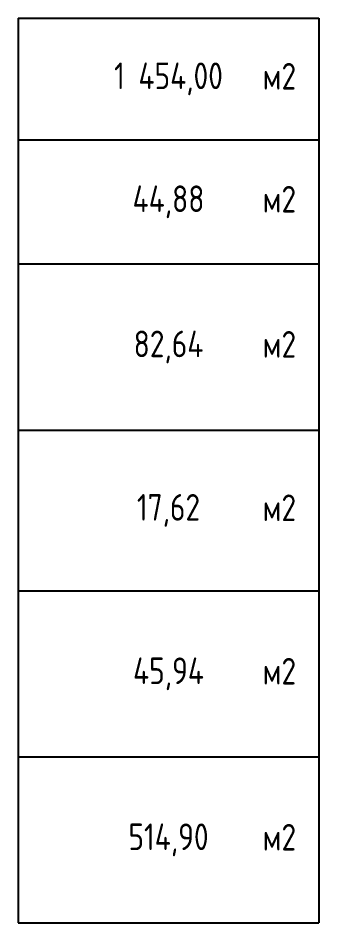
# Paper-space layout '№1в' of a CAD drawing. Header units: millimetres. Extents: x -384 to 3377, y -880 to 482.
# Drawn here: x 142.5 to 172, y -207.6 to -118.9 of the extents above; entities that cross this region are included whole.
import ezdxf

# ---------------------------------------------------------------- set-up
doc = ezdxf.new("R2010")
doc.units = ezdxf.units.MM
doc.styles.get("Standard").update_dxf_attribs({"font": 'ГОСТ тип А.ttf'})

psp = doc.layouts.new('№1в')

# ---------------------------------------------------------------- linework, layer by layer
for p, q in [((142.465, -118.853), (172.008, -118.853)), ((142.465, -118.853), (142.465, -207.607)), ((172.008, -118.853), (172.008, -207.607)), ((142.465, -130.787), (172.008, -130.787)), ((142.465, -142.972), (172.008, -142.972)), ((142.465, -159.258), (172.008, -159.258)), ((142.465, -175.036), (172.008, -175.036)), ((142.465, -191.321), (172.008, -191.321)), ((142.465, -207.607), (172.008, -207.607))]:
    psp.add_line(p, q)

# ---------------------------------------------------------------- texts
at = {"char_height": 2.61122, "attachment_point": 5}
for s, insert, width in [('{\\fГОСТ тип А|b1|i0|c0;1 454,00', (157.237, -124.82), 29.43169), ('{\\fГОСТ тип А|b1|i0|c0;м2', (168.123, -124.56), 27.79968), ('{\\fГОСТ тип А|b1|i0|c0;44,88', (157.237, -136.879), 29.43169), ('{\\fГОСТ тип А|b1|i0|c0;м2', (168.123, -136.619), 27.79968), ('{\\fГОСТ тип А|b1|i0|c0;82,64', (157.237, -151.115), 29.43169), ('{\\fГОСТ тип А|b1|i0|c0;м2', (168.123, -150.855), 27.79968), ('{\\fГОСТ тип А|b1|i0|c0;17,62', (157.237, -167.147), 29.43169), ('{\\fГОСТ тип А|b1|i0|c0;м2', (168.123, -166.887), 27.79968), ('{\\fГОСТ тип А|b1|i0|c0;45,94', (157.237, -183.179), 29.43169), ('{\\fГОСТ тип А|b1|i0|c0;м2', (168.123, -182.919), 27.79968), ('{\\fГОСТ тип А|b1|i0|c0;514,90', (157.237, -199.464), 29.43169), ('{\\fГОСТ тип А|b1|i0|c0;м2', (168.123, -199.204), 27.79968)]:
    psp.add_mtext(s, dxfattribs=dict(at, insert=insert, width=width))

doc.saveas('drawing.dxf')
